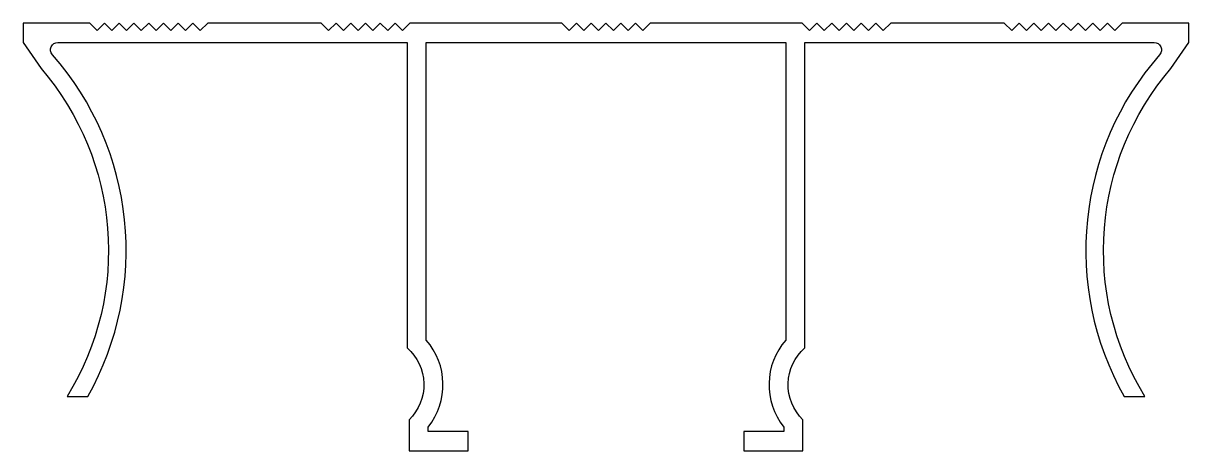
# Model space of a CAD drawing. Extents: x 200.5 to 279.5, y 244 to 273.
import ezdxf

# ---------------------------------------------------------------- set-up
doc = ezdxf.new("R2010")
doc.units = 0
doc.layers.add('ANA', color=220, linetype='CONTINUOUS')

msp = doc.modelspace()

# ---------------------------------------------------------------- linework, layer by layer
at = {"layer": 'ANA'}
msp.add_lwpolyline([(221.742, 272.958), (221.242, 272.458), (220.742, 272.958), (213.042, 272.958), (212.542, 272.458), (212.042, 272.958), (211.542, 272.458), (211.042, 272.958), (210.542, 272.458), (210.042, 272.958), (209.542, 272.458), (209.042, 272.958), (208.542, 272.458), (208.042, 272.958), (207.542, 272.458), (207.042, 272.958), (206.542, 272.458), (206.042, 272.958), (205.542, 272.458), (205.042, 272.958), (200.542, 272.958), (200.542, 271.658), (201.742, 269.886, -0.326138), (203.518, 247.64), (204.911, 247.64, 0.319034), (202.514, 270.828, -0.645024), (202.889, 271.658), (224.892, 271.658), (226.554, 271.658), (226.554, 250.932, -0.438165), (226.692, 246.058), (226.692, 243.957), (230.692, 243.957), (230.692, 245.257), (227.992, 245.257), (227.992, 245.562, 0.361719), (227.854, 251.467), (227.854, 271.658), (240.042, 271.658), (252.231, 271.658), (252.231, 251.467, 0.361719), (252.092, 245.562), (252.092, 245.257), (249.392, 245.257), (249.392, 243.957), (253.392, 243.957), (253.392, 246.058, -0.438165), (253.531, 250.932), (253.531, 271.658), (255.192, 271.658), (277.195, 271.658, -0.645024), (277.571, 270.828, 0.319034), (275.173, 247.64), (276.566, 247.64, -0.326138), (278.342, 269.886), (279.542, 271.658), (279.542, 272.958), (275.042, 272.958), (274.542, 272.458), (274.042, 272.958), (273.542, 272.458), (273.042, 272.958), (272.542, 272.458), (272.042, 272.958), (271.542, 272.458), (271.042, 272.958), (270.542, 272.458), (270.042, 272.958), (269.542, 272.458), (269.042, 272.958), (268.542, 272.458), (268.042, 272.958), (267.542, 272.458), (267.042, 272.958), (259.342, 272.958), (258.842, 272.458), (258.342, 272.958), (257.842, 272.458), (257.342, 272.958), (256.842, 272.458), (256.342, 272.958), (255.842, 272.458), (255.342, 272.958), (254.842, 272.458), (254.342, 272.958), (253.842, 272.458), (253.342, 272.958), (243.042, 272.958), (242.542, 272.458), (242.042, 272.958), (241.542, 272.458), (241.042, 272.958), (240.542, 272.458), (240.042, 272.958), (239.542, 272.458), (239.042, 272.958), (238.542, 272.458), (238.042, 272.958), (237.542, 272.458), (237.042, 272.958), (226.742, 272.958), (226.242, 272.458), (225.742, 272.958), (225.242, 272.458), (224.742, 272.958), (224.242, 272.458), (223.742, 272.958), (223.242, 272.458), (222.742, 272.958), (222.242, 272.458)], format="xyb", close=True, dxfattribs=at)

doc.saveas('drawing.dxf')
